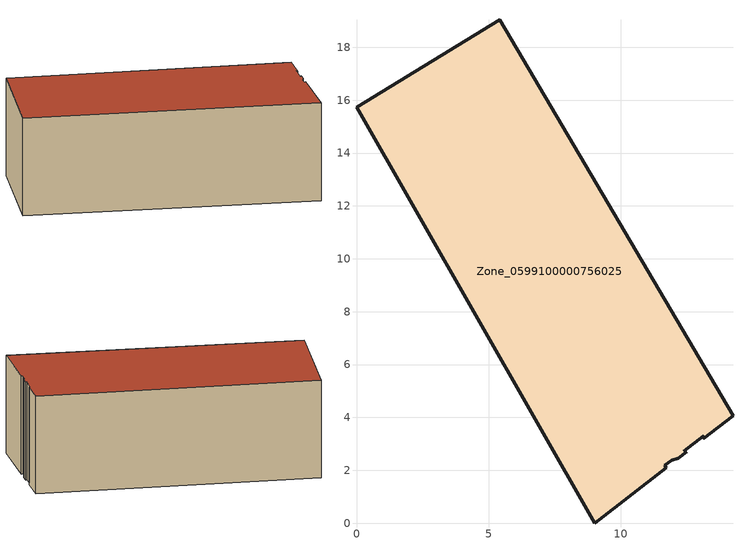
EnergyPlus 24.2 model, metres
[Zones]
Zone_0599100000756025
 floor ground (C_G): 11.93,2.39 11.66,2.19 11.71,2.1 9.02,0 0,15.74 5.41,19.04 14.24,4.07 13.11,3.19 13.14,3.31 12.38,2.73 12.48,2.7 12.16,2.45 z0
 wall outside (C_F): 5.41,19.04 0,15.74 9.02,0 11.71,2.1 11.66,2.19 11.93,2.39 12.16,2.45 12.48,2.7 12.38,2.73 13.14,3.31 13.11,3.19 14.24,4.07 5.41,19.04 z0:6.37
 roof outside (C_R): 11.66,2.19 11.93,2.39 12.16,2.45 12.48,2.7 12.38,2.73 13.14,3.31 13.11,3.19 14.24,4.07 5.41,19.04 0,15.74 9.02,0 11.71,2.1 z6.37
[BUILDING]
Pand.0599100000756025: North Axis=0; Terrain=City; Loads Convergence Tolerance Value=0.04; Temperature Convergence Tolerance Value=0.4; Solar Distribution=FullExterior; Maximum Number of Warmup Days=25; Minimum Number of Warmup Days=1
[Site:Location]
Rotterdam.The.Hague.AP_ZH_NLD Design_Conditions: Latitude=51.96; Longitude=4.45; Time Zone=1; Elevation=-4.5
[SITE:GROUNDTEMPERATURE:BUILDINGSURFACE]
18, 18, 18, 18, 18, 18, 18, 18, 18, 18, 18, 18
[MATERIAL] Thermal Absorptance=0.9; Solar Absorptance=0.7; Visible Absorptance=0.7
Name | Roughness | Thickness | Conductivity | Density | Specific Heat
G.TI.1946 | MediumSmooth | 0.15 | 1 | 540 | 1210
F.TI.1946 | Rough | 0.3 | 0.857143 | 1920 | 840
R.TI.1946 | MediumRough | 0.2 | 0.1 | 1500 | 1000
[CONSTRUCTION]
C_G: G.TI.1946
C_F: F.TI.1946
C_R: R.TI.1946
[ZONE]
Zone_0599100000756025: Type=1; Multiplier=1; Ceiling Height=Autocalculate; Volume=Autocalculate; Floor Area=autocalculate; Part of Total Floor Area=Yes
[ZONEINFILTRATION:DESIGNFLOWRATE]
Infil_Zone_0599100000756025: Zone or ZoneList or Space or SpaceList=Zone_0599100000756025; Schedule=AlwaysOn; Design Flow Rate Calculation Method=Flow/Area; Flow Rate per Floor Area=0.003; Constant Term Coefficient=1; Temperature Term Coefficient=0; Velocity Term Coefficient=0; Velocity Squared Term Coefficient=0
[HVACTEMPLATE:ZONE:IDEALLOADSAIRSYSTEM]
Zone_0599100000756025: Maximum Heating Supply Air Temperature=50; Minimum Cooling Supply Air Temperature=13; Maximum Heating Supply Air Humidity Ratio=0.0156; Minimum Cooling Supply Air Humidity Ratio=0.0077; Heating Limit=NoLimit; Cooling Limit=NoLimit; Dehumidification Control Type=ConstantSensibleHeatRatio; Cooling Sensible Heat Ratio=0.7; Dehumidification Setpoint=60; Humidification Control Type=None; Humidification Setpoint=30; Outdoor Air Method=None; Outdoor Air Flow Rate per Person=0.00944; Outdoor Air Flow Rate per Zone Floor Area=0; Outdoor Air Flow Rate per Zone=0; Demand Controlled Ventilation Type=None; Outdoor Air Economizer Type=NoEconomizer; Heat Recovery Type=None; Sensible Heat Recovery Effectiveness=0.7; Latent Heat Recovery Effectiveness=0.65
[ZONECONTROL:THERMOSTAT]
ThermostatControl_Zone_0599100000756025: Zone or ZoneList=Zone_0599100000756025; Control Type Schedule=DualSetpointControlType; Control 1=Thermostat_Zone_0599100000756025; Temperature Difference Between Cutout And Setpoint=0
[THERMOSTATSETPOINT:DUALSETPOINT]
Thermostat_Zone_0599100000756025: Heating Setpoint Temperature Schedule=HeatingSetpoint_Zone_0599100000756025; Cooling Setpoint Temperature Schedule=CoolingSetpoint_Zone_0599100000756025
[SCHEDULE:COMPACT]
HeatingSetpoint_Zone_0599100000756025: Through: 12/31, For: AllDays, Until: 24:00, 21
CoolingSetpoint_Zone_0599100000756025: Through: 12/31, For: AllDays, Until: 24:00, 24
DualSetpointControlType: Through: 12/31, For: AllDays, Until: 24:00, 4
AlwaysOn: Through: 12/31, For: AllDays, Until: 24:00, 1
